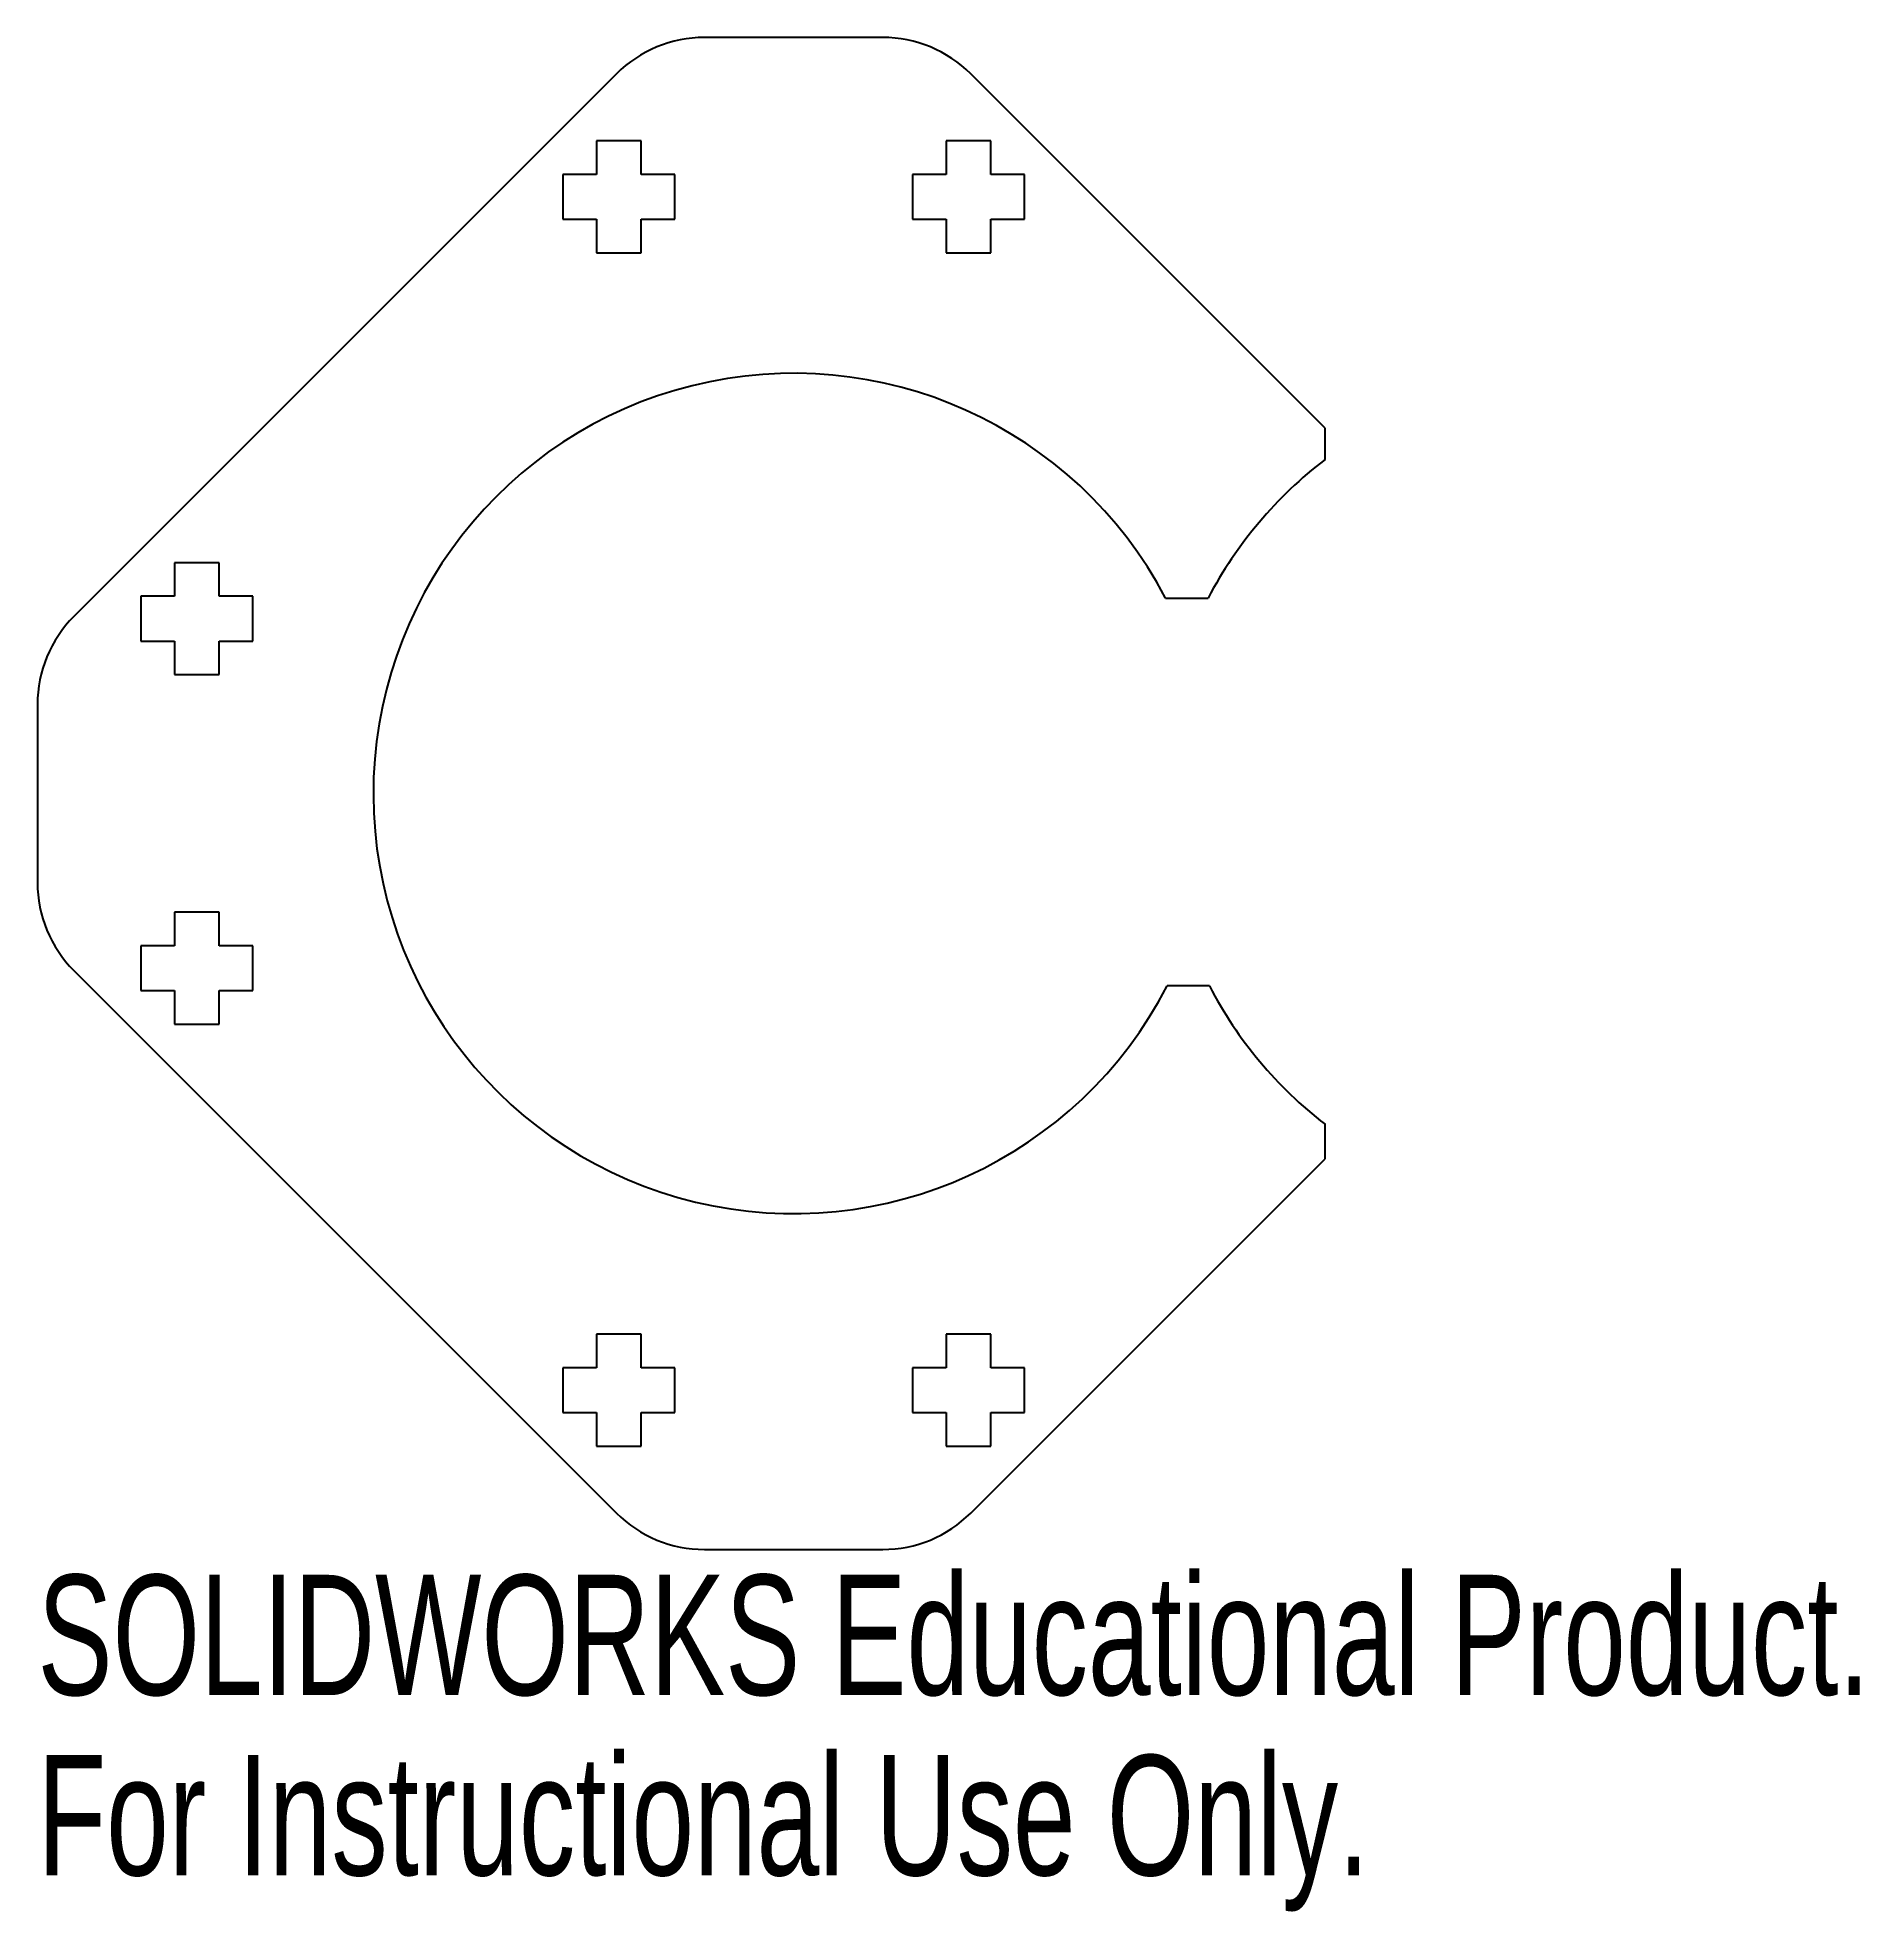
# Model space of a CAD drawing. Header units: millimetres. Extents: x -26 to 47.2, y -45 to 30.4.
import ezdxf

# ---------------------------------------------------------------- set-up
doc = ezdxf.new("R2010")
doc.units = ezdxf.units.MM
doc.styles.add('SLDTEXTSTYLE0', font='TXT', dxfattribs={"width": 0.7})

msp = doc.modelspace()

# ---------------------------------------------------------------- linework, layer by layer
at = {"color": 7, "linetype": 'Continuous', "lineweight": 25}
for p, q in [((7.956, 30.406), (0.784, 30.406)), ((-2.751, 28.941), (-24.571, 7.121)), ((25.743, 14.69), (11.491, 28.941)), ((-1.759, 26.25), (-3.559, 26.25)), ((-3.559, 26.25), (-3.559, 24.9)), ((-1.759, 24.9), (-1.759, 26.25)), ((12.3, 26.25), (10.5, 26.25)), ((10.5, 26.25), (10.5, 24.9)), ((12.3, 24.9), (12.3, 26.25)), ((-3.559, 24.9), (-4.909, 24.9)), ((-4.909, 24.9), (-4.909, 23.1)), ((-0.409, 24.9), (-1.759, 24.9)), ((-0.409, 23.1), (-0.409, 24.9)), ((10.5, 24.9), (9.15, 24.9)), ((9.15, 24.9), (9.15, 23.1)), ((13.65, 24.9), (12.3, 24.9)), ((13.65, 23.1), (13.65, 24.9)), ((-4.909, 23.1), (-3.559, 23.1)), ((-3.559, 23.1), (-3.559, 21.75)), ((-1.759, 21.75), (-1.759, 23.1)), ((-1.759, 23.1), (-0.409, 23.1)), ((9.15, 23.1), (10.5, 23.1)), ((10.5, 23.1), (10.5, 21.75)), ((12.3, 23.1), (13.65, 23.1)), ((12.3, 21.75), (12.3, 23.1)), ((-3.559, 21.75), (-1.759, 21.75)), ((10.5, 21.75), (12.3, 21.75)), ((25.743, 13.431), (25.743, 14.69)), ((-18.73, 9.279), (-20.53, 9.279)), ((-20.53, 9.279), (-20.53, 7.929)), ((-18.73, 7.929), (-18.73, 9.279)), ((-21.88, 7.929), (-21.88, 6.129)), ((-20.53, 7.929), (-21.88, 7.929)), ((-17.38, 7.929), (-18.73, 7.929)), ((-17.38, 6.129), (-17.38, 7.929)), ((19.331, 7.86), (21.039, 7.86)), ((-21.88, 6.129), (-20.53, 6.129)), ((-20.53, 6.129), (-20.53, 4.779)), ((-18.73, 4.779), (-18.73, 6.129)), ((-18.73, 6.129), (-17.38, 6.129)), ((-20.53, 4.779), (-18.73, 4.779)), ((-26.035, 3.586), (-26.035, -3.586)), ((-18.73, -4.779), (-20.53, -4.779)), ((-20.53, -4.779), (-20.53, -6.129)), ((-18.73, -6.129), (-18.73, -4.779)), ((-20.53, -6.129), (-21.88, -6.129)), ((-21.88, -6.129), (-21.88, -7.929)), ((-17.38, -6.129), (-18.73, -6.129)), ((-17.38, -7.929), (-17.38, -6.129)), ((-24.571, -7.121), (-2.751, -28.941)), ((-21.88, -7.929), (-20.53, -7.929)), ((-20.53, -7.929), (-20.53, -9.279)), ((-18.73, -9.279), (-18.73, -7.929)), ((-18.73, -7.929), (-17.38, -7.929)), ((21.09, -7.742), (19.392, -7.742)), ((-20.53, -9.279), (-18.73, -9.279)), ((25.743, -14.69), (25.743, -13.305)), ((11.491, -28.941), (25.743, -14.69)), ((-1.759, -21.75), (-3.559, -21.75)), ((-3.559, -21.75), (-3.559, -23.1)), ((-1.759, -23.1), (-1.759, -21.75)), ((12.3, -21.75), (10.5, -21.75)), ((10.5, -21.75), (10.5, -23.1)), ((12.3, -23.1), (12.3, -21.75)), ((-3.559, -23.1), (-4.909, -23.1)), ((-4.909, -23.1), (-4.909, -24.9)), ((-0.409, -23.1), (-1.759, -23.1)), ((-0.409, -24.9), (-0.409, -23.1)), ((10.5, -23.1), (9.15, -23.1)), ((9.15, -23.1), (9.15, -24.9)), ((13.65, -23.1), (12.3, -23.1)), ((13.65, -24.9), (13.65, -23.1)), ((-4.909, -24.9), (-3.559, -24.9)), ((-3.559, -24.9), (-3.559, -26.25)), ((-1.759, -26.25), (-1.759, -24.9)), ((-1.759, -24.9), (-0.409, -24.9)), ((9.15, -24.9), (10.5, -24.9)), ((10.5, -24.9), (10.5, -26.25)), ((12.3, -26.25), (12.3, -24.9)), ((12.3, -24.9), (13.65, -24.9)), ((-3.559, -26.25), (-1.759, -26.25)), ((10.5, -26.25), (12.3, -26.25)), ((0.784, -30.406), (7.956, -30.406))]:
    msp.add_line(p, q, dxfattribs=at)
for centre, radius, start, end in [((0.784, 25.406), 5, 90, 135), ((7.956, 25.406), 5, 45, 90), ((4.37, 0), 16.9, 27.71616, 332.73396), ((36, 0), 16.9, 127.36935, 152.28384), ((-21.035, 3.586), 5, 135, 180), ((-21.035, -3.586), 5, 180, 225), ((36, 0), 16.8, 207.44196, 232.36973), ((0.784, -25.406), 5, 225, 270), ((7.956, -25.406), 5, 270, 315)]:
    msp.add_arc(centre, radius, start, end, dxfattribs=at)

# ---------------------------------------------------------------- texts
at = {"color": 7, "linetype": 'Continuous', "char_height": 4.83362, "attachment_point": 1, "style": 'SLDTEXTSTYLE0'}
for s, insert in [('SOLIDWORKS Educational Product.', (-26.035, -31.425)), ('For Instructional Use Only.', (-26.035, -38.676))]:
    msp.add_mtext(s, dxfattribs=dict(at, insert=insert))

doc.saveas('drawing.dxf')
